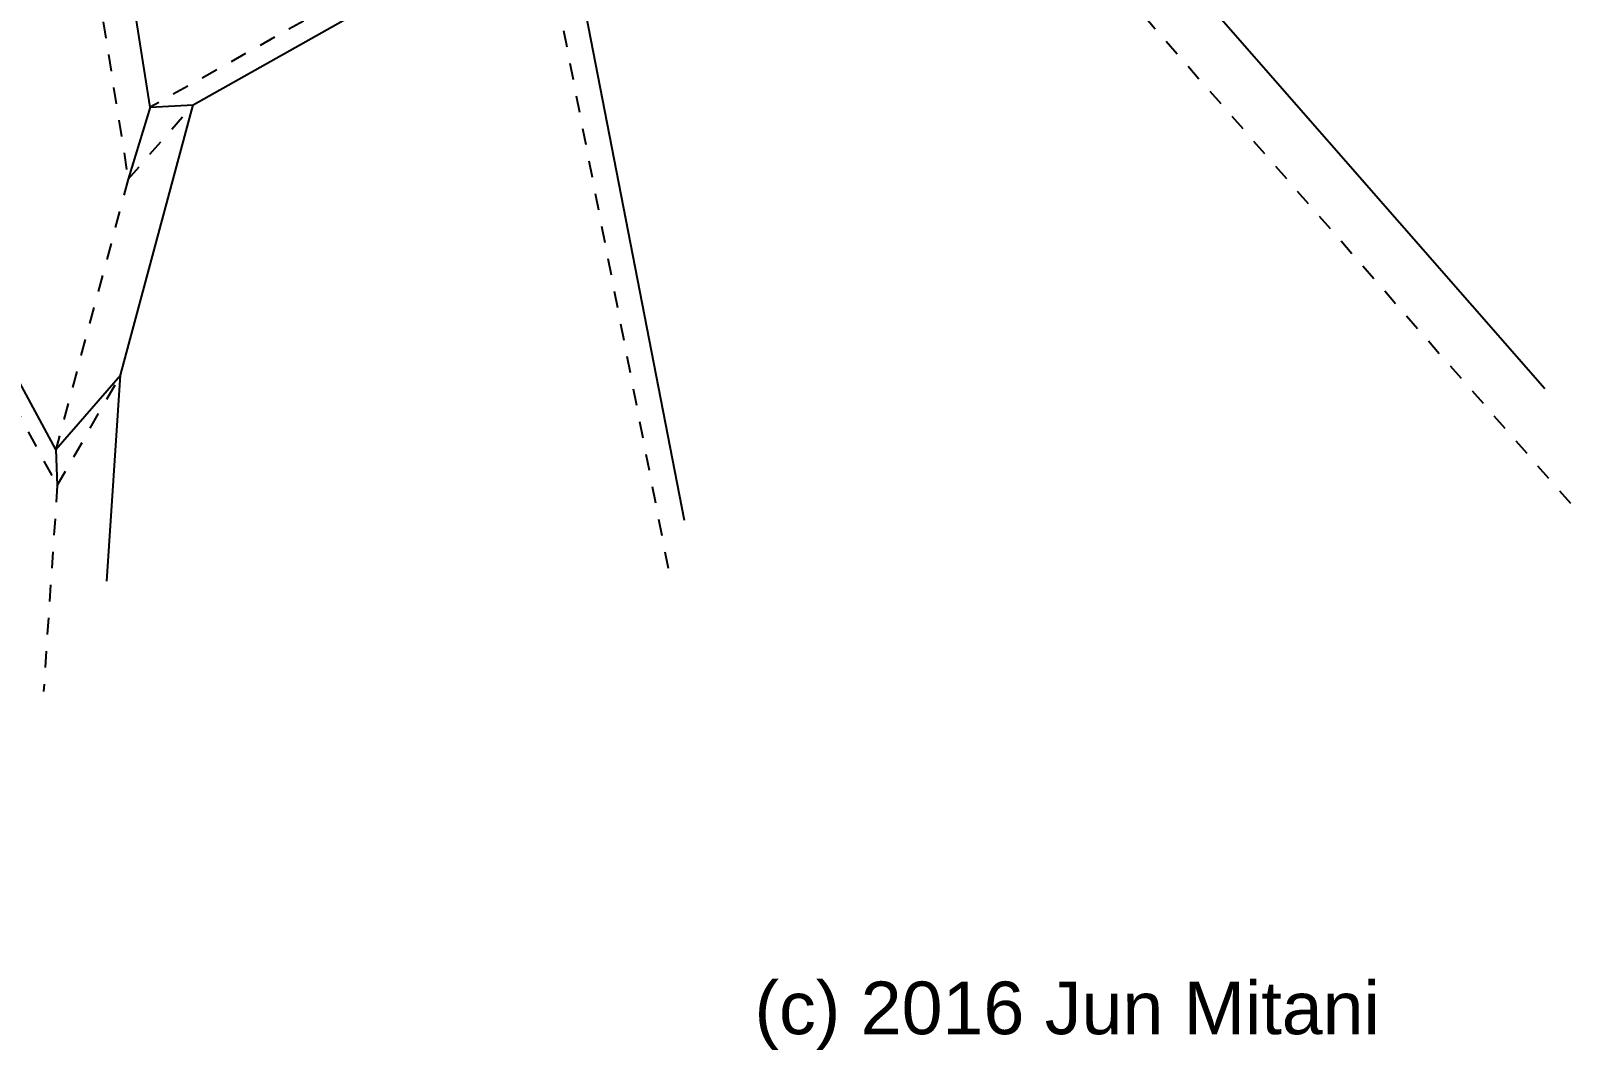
# Model space of a CAD drawing. Extents: x -8 to 221, y -288 to -9.
# Drawn here: x 106.3 to 205, y -287.6 to -222.6 of the extents above; entities that cross this region are included whole.
import ezdxf

# ---------------------------------------------------------------- set-up
doc = ezdxf.new("R2010")
doc.units = 0
for name, pattern in [('AI-LINETYPE-307', [2.116667, 1.058333, -1.058333]), ('AI-LINETYPE-309', [2.116667, 1.058333, -1.058333]), ('AI-LINETYPE-310', [2.116667, 1.058333, -1.058333]), ('AI-LINETYPE-314', [2.116667, 1.058333, -1.058333]), ('AI-LINETYPE-316', [2.116667, 1.058333, -1.058333]), ('AI-LINETYPE-317', [2.116667, 1.058333, -1.058333]), ('AI-LINETYPE-320', [2.116667, 1.058333, -1.058333]), ('AI-LINETYPE-636', [2.116667, 1.058333, -1.058333]), ('AI-LINETYPE-640', [2.116667, 1.058333, -1.058333])]:
    doc.linetypes.add(name, pattern=pattern)
for name, color, linetype in [('MOUNTAINLINE', 7, 'CONTINUOUS'), ('TEXT', 7, 'CONTINUOUS'), ('VALLEYLINE', 7, 'CONTINUOUS')]:
    doc.layers.add(name, color=color, linetype=linetype)

# ---------------------------------------------------------------- blocks, each defined once
blk = doc.blocks.new('BLOCK_277')
at = {"layer": 'VALLEYLINE', "color": 29}
blk.add_lwpolyline([(202.922, -245.434), (175.253, -213.813)], dxfattribs=at)
blk = doc.blocks.new('BLOCK_309')
at = {"layer": 'VALLEYLINE', "color": 29}
blk.add_lwpolyline([(113.959, -227.461), (111.379, -211.145)], dxfattribs=at)
blk = doc.blocks.new('BLOCK_312')
at = {"layer": 'VALLEYLINE', "color": 29}
blk.add_lwpolyline([(107.93, -249.306), (94.003, -223.531)], dxfattribs=at)
blk = doc.blocks.new('BLOCK_317')
at = {"layer": 'VALLEYLINE', "color": 29}
blk.add_lwpolyline([(148.032, -253.815), (140.869, -216.961)], dxfattribs=at)
blk = doc.blocks.new('BLOCK_319')
at = {"layer": 'VALLEYLINE', "color": 29}
blk.add_lwpolyline([(111.191, -257.688), (112.068, -244.55)], dxfattribs=at)
blk = doc.blocks.new('BLOCK_320')
at = {"layer": 'VALLEYLINE', "color": 29}
blk.add_lwpolyline([(112.068, -244.55), (116.687, -227.302)], dxfattribs=at)
blk = doc.blocks.new('BLOCK_321')
at = {"layer": 'VALLEYLINE', "color": 29}
blk.add_lwpolyline([(116.687, -227.302), (135.682, -216.613)], dxfattribs=at)
blk = doc.blocks.new('BLOCK_622')
at = {"layer": 'VALLEYLINE', "color": 29}
blk.add_lwpolyline([(113.959, -227.461), (116.687, -227.302)], dxfattribs=at)
blk = doc.blocks.new('BLOCK_623')
at = {"layer": 'VALLEYLINE', "color": 29}
blk.add_lwpolyline([(113.959, -227.461), (112.549, -232.057)], dxfattribs=at)
blk = doc.blocks.new('BLOCK_624')
at = {"layer": 'VALLEYLINE', "color": 29}
blk.add_lwpolyline([(107.93, -249.306), (112.068, -244.55)], dxfattribs=at)
blk = doc.blocks.new('BLOCK_625')
at = {"layer": 'VALLEYLINE', "color": 29}
blk.add_lwpolyline([(107.93, -249.306), (108.024, -251.597)], dxfattribs=at)
blk = doc.blocks.new('BLOCK_932')
at = {"layer": 'MOUNTAINLINE', "color": 29, "linetype": 'AI-LINETYPE-307'}
blk.add_lwpolyline([(132.953, -216.772), (113.959, -227.461)], dxfattribs=at)
blk = doc.blocks.new('BLOCK_934')
at = {"layer": 'MOUNTAINLINE', "color": 29, "linetype": 'AI-LINETYPE-309'}
blk.add_lwpolyline([(109.97, -215.742), (112.549, -232.057)], dxfattribs=at)
blk = doc.blocks.new('BLOCK_935')
at = {"layer": 'MOUNTAINLINE', "color": 29, "linetype": 'AI-LINETYPE-310'}
blk.add_lwpolyline([(112.549, -232.057), (107.93, -249.306)], dxfattribs=at)
blk = doc.blocks.new('BLOCK_939')
at = {"layer": 'MOUNTAINLINE', "color": 29, "linetype": 'AI-LINETYPE-314'}
blk.add_lwpolyline([(177.378, -221.656), (205.045, -253.277)], dxfattribs=at)
blk = doc.blocks.new('BLOCK_941')
at = {"layer": 'MOUNTAINLINE', "color": 29, "linetype": 'AI-LINETYPE-316'}
blk.add_lwpolyline([(94.097, -225.822), (108.024, -251.597)], dxfattribs=at)
blk = doc.blocks.new('BLOCK_942')
at = {"layer": 'MOUNTAINLINE', "color": 29, "linetype": 'AI-LINETYPE-317'}
blk.add_lwpolyline([(108.024, -251.597), (107.148, -264.735)], dxfattribs=at)
blk = doc.blocks.new('BLOCK_945')
at = {"layer": 'MOUNTAINLINE', "color": 29, "linetype": 'AI-LINETYPE-320'}
blk.add_lwpolyline([(139.92, -220.496), (147.083, -257.349)], dxfattribs=at)
blk = doc.blocks.new('BLOCK_1261')
at = {"layer": 'MOUNTAINLINE', "color": 29, "linetype": 'AI-LINETYPE-636'}
blk.add_lwpolyline([(112.549, -232.057), (116.687, -227.302)], dxfattribs=at)
blk = doc.blocks.new('BLOCK_1265')
at = {"layer": 'MOUNTAINLINE', "color": 29, "linetype": 'AI-LINETYPE-640'}
blk.add_lwpolyline([(108.024, -251.597), (112.068, -244.55)], dxfattribs=at)

msp = doc.modelspace()

# ---------------------------------------------------------------- block references
at = {"layer": 'MOUNTAINLINE'}
for name in ['BLOCK_934', 'BLOCK_932', 'BLOCK_945', 'BLOCK_939', 'BLOCK_941', 'BLOCK_1261', 'BLOCK_935', 'BLOCK_1265', 'BLOCK_942']:
    msp.add_blockref(name, (0, 0), dxfattribs=at)
at = {"layer": 'VALLEYLINE'}
for name in ['BLOCK_309', 'BLOCK_277', 'BLOCK_321', 'BLOCK_317', 'BLOCK_312', 'BLOCK_320', 'BLOCK_623', 'BLOCK_622', 'BLOCK_624', 'BLOCK_319', 'BLOCK_625']:
    msp.add_blockref(name, (0, 0), dxfattribs=at)

# ---------------------------------------------------------------- texts
at = {"layer": 'TEXT', "color": 7, "insert": (152.509, -287.61), "char_height": 3.35844, "attachment_point": 7}
msp.add_mtext('\\fArial|b0|i0|c0|p34;\\W1;(c) 2016 Jun Mitani', dxfattribs=at)

doc.saveas('drawing.dxf')
